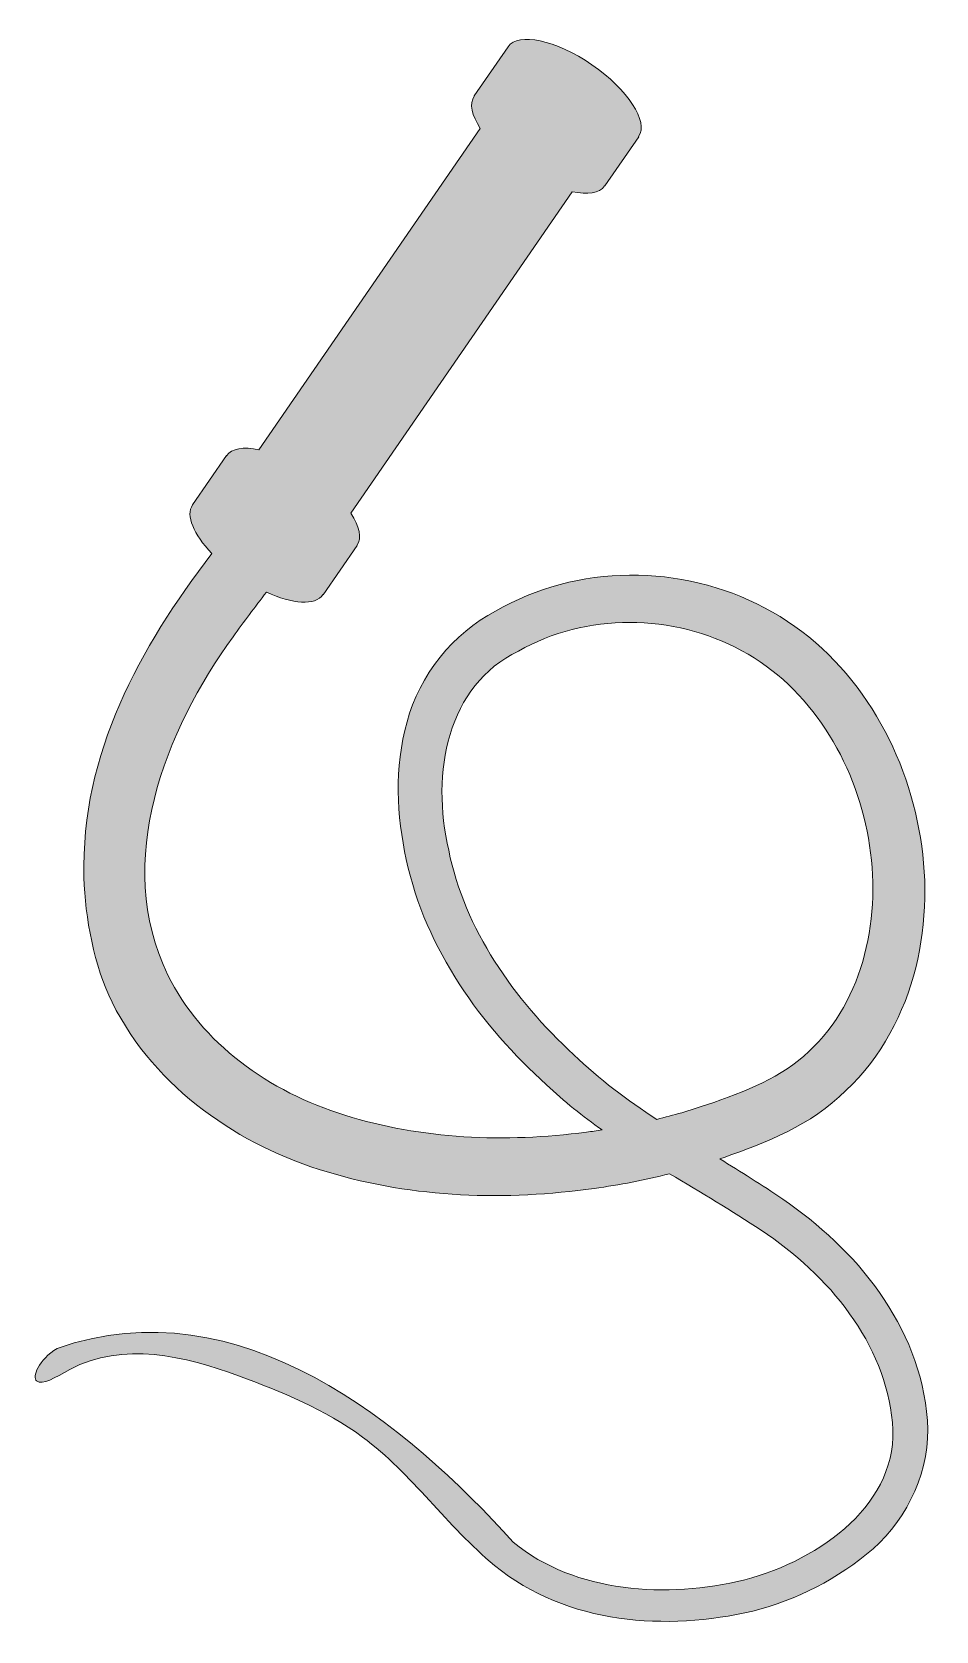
# Model space of a CAD drawing. Header units: inches. Extents: x 0 to 58, y -1 to 102.
import ezdxf

# ---------------------------------------------------------------- set-up
doc = ezdxf.new("R2010")
doc.units = ezdxf.units.IN
doc.header["$MEASUREMENT"] = 0
doc.layers.add('Layer 1', color=7, linetype='Continuous')

msp = doc.modelspace()

# ---------------------------------------------------------------- hatches: boundary and pattern name
at = {"layer": 'Layer 1', "true_color": 0xc1272f}
h = msp.add_hatch(color=242, dxfattribs=at)
h.dxf.hatch_style = 2
edge = h.paths.add_edge_path()
edge.add_spline(control_points=[(47.98, 27.12), (46.64, 28.03), (45.28, 28.88), (43.94, 29.7), (44.03, 29.74), (44.13, 29.76), (44.22, 29.8), (46.84, 30.73), (49.78, 31.84), (52.04, 34.09), (56.63, 38.48), (57.82, 45.14), (56.72, 50.88), (55.65, 56.65), (52.25, 62.24), (46.81, 65.1), (41.51, 67.92), (34.77, 67.93), (29.55, 64.88), (26.84, 63.48), (24.65, 60.75), (23.87, 57.77), (23.03, 54.8), (23.2, 51.75), (23.82, 48.92), (25.06, 43.15), (28.64, 38.23), (32.82, 34.46), (33.94, 33.39), (35.15, 32.44), (36.39, 31.56), (36.05, 31.51), (35.72, 31.46), (35.38, 31.42), (30.17, 30.73), (24.77, 30.97), (19.88, 32.51), (15.01, 34), (10.64, 37.15), (8.52, 41.51), (4.97, 48.77), (8.35, 57.23), (12.7, 63.24), (13.39, 64.2), (14.11, 65.15), (14.84, 66.1), (16.51, 65.33), (17.98, 65.22), (18.47, 65.94), (18.47, 65.94), (18.48, 65.93), (18.48, 65.93), (18.48, 65.93), (20.66, 69.09), (20.66, 69.09), (20.66, 69.09), (20.65, 69.1), (20.65, 69.1), (20.98, 69.57), (20.81, 70.33), (20.26, 71.17), (20.26, 71.17), (34.47, 91.82), (34.47, 91.82), (35.45, 91.61), (36.22, 91.72), (36.55, 92.19), (36.55, 92.19), (36.56, 92.19), (36.56, 92.19), (36.56, 92.19), (38.74, 95.35), (38.74, 95.35), (38.74, 95.35), (38.73, 95.36), (38.73, 95.36), (39.39, 96.31), (38.05, 98.38), (35.73, 99.97), (33.42, 101.56), (31.01, 102.08), (30.35, 101.12), (30.35, 101.12), (30.35, 101.13), (30.35, 101.13), (30.35, 101.13), (28.17, 97.97), (28.17, 97.97), (28.17, 97.97), (28.18, 97.96), (28.18, 97.96), (27.85, 97.48), (28.02, 96.72), (28.57, 95.88), (28.57, 95.88), (14.36, 75.24), (14.36, 75.24), (13.38, 75.45), (12.61, 75.34), (12.28, 74.86), (12.28, 74.86), (12.27, 74.87), (12.27, 74.87), (12.27, 74.87), (10.09, 71.71), (10.09, 71.71), (10.09, 71.71), (10.1, 71.7), (10.1, 71.7), (9.64, 71.03), (10.17, 69.81), (11.33, 68.59), (6.71, 62.47), (2.93, 55.81), (3.13, 47.78), (3.2, 45.18), (3.78, 42.11), (4.93, 39.76), (7.73, 34.17), (13.17, 30.52), (18.74, 28.87), (24.36, 27.17), (30.23, 27.01), (35.88, 27.81), (37.51, 28.03), (39.12, 28.34), (40.72, 28.75), (42.73, 27.53), (44.73, 26.37), (46.59, 25.12), (50.96, 22.25), (54.56, 17.82), (55.02, 12.77), (55.51, 7.64), (50.46, 3.97), (45.54, 2.67), (40.53, 1.46), (34.7, 1.8), (30.68, 5.08), (23.93, 12.59), (13.13, 21.67), (1.41, 17.53), (0.2, 16.81), (-0.21, 15.67), (0.09, 15.45), (0.46, 15.14), (1.27, 15.65), (2.22, 16.18), (5.62, 18), (9.64, 17.03), (13.05, 15.77), (15.83, 14.75), (18.61, 13.61), (21, 11.84), (24.2, 9.48), (26.43, 6.1), (29.49, 3.59), (34.15, -0.23), (40.54, -0.62), (46.06, 0.66), (48.87, 1.39), (51.53, 2.72), (53.79, 4.67), (56.03, 6.65), (57.5, 9.81), (57.27, 12.9), (56.8, 19.04), (52.62, 23.95), (47.98, 27.12)], knot_values=[0, 0, 0, 0, 1, 1, 1, 2, 2, 2, 3, 3, 3, 4, 4, 4, 5, 5, 5, 6, 6, 6, 7, 7, 7, 8, 8, 8, 9, 9, 9, 10, 10, 10, 11, 11, 11, 12, 12, 12, 13, 13, 13, 14, 14, 14, 15, 15, 15, 16, 16, 16, 17, 17, 17, 18, 18, 18, 19, 19, 19, 20, 20, 20, 21, 21, 21, 22, 22, 22, 23, 23, 23, 24, 24, 24, 25, 25, 25, 26, 26, 26, 27, 27, 27, 28, 28, 28, 29, 29, 29, 30, 30, 30, 31, 31, 31, 32, 32, 32, 33, 33, 33, 34, 34, 34, 35, 35, 35, 36, 36, 36, 37, 37, 37, 38, 38, 38, 39, 39, 39, 40, 40, 40, 41, 41, 41, 42, 42, 42, 43, 43, 43, 44, 44, 44, 45, 45, 45, 46, 46, 46, 47, 47, 47, 48, 48, 48, 49, 49, 49, 50, 50, 50, 51, 51, 51, 52, 52, 52, 53, 53, 53, 54, 54, 54, 55, 55, 55, 56, 56, 56, 56], degree=3, periodic=1)
edge = h.paths.add_edge_path()
edge.add_spline(control_points=[(39.89, 32.24), (38, 33.49), (36.2, 34.81), (34.58, 36.38), (30.69, 39.98), (27.57, 44.44), (26.54, 49.52), (25.38, 54.5), (26.46, 60.14), (31.01, 62.31), (35.34, 64.79), (40.96, 64.73), (45.35, 62.34), (49.72, 60), (52.61, 55.26), (53.48, 50.29), (54.37, 45.34), (53.21, 39.88), (49.65, 36.61), (47.97, 34.93), (45.6, 34.04), (43.08, 33.17), (42.03, 32.81), (40.97, 32.51), (39.89, 32.24)], knot_values=[0, 0, 0, 0, 1, 1, 1, 2, 2, 2, 3, 3, 3, 4, 4, 4, 5, 5, 5, 6, 6, 6, 7, 7, 7, 8, 8, 8, 8], degree=3, periodic=1)

# ---------------------------------------------------------------- linework, layer by layer
at = {"layer": 'Layer 1', "lineweight": 0}
for points, knots in [([(47.98, 27.12), (46.64, 28.03), (45.28, 28.88), (43.94, 29.7), (44.03, 29.74), (44.13, 29.76), (44.22, 29.8), (46.84, 30.73), (49.78, 31.84), (52.04, 34.09), (56.63, 38.48), (57.82, 45.14), (56.72, 50.88), (55.65, 56.65), (52.25, 62.24), (46.81, 65.1), (41.51, 67.92), (34.77, 67.93), (29.55, 64.88), (26.84, 63.48), (24.65, 60.75), (23.87, 57.77), (23.03, 54.8), (23.2, 51.75), (23.82, 48.92), (25.06, 43.15), (28.64, 38.23), (32.82, 34.46), (33.94, 33.39), (35.15, 32.44), (36.39, 31.56), (36.05, 31.51), (35.72, 31.46), (35.38, 31.42), (30.17, 30.73), (24.77, 30.97), (19.88, 32.51), (15.01, 34), (10.64, 37.15), (8.52, 41.51), (4.97, 48.77), (8.35, 57.23), (12.7, 63.24), (13.39, 64.2), (14.11, 65.15), (14.84, 66.1), (16.51, 65.33), (17.98, 65.22), (18.47, 65.94), (18.47, 65.94), (18.48, 65.93), (18.48, 65.93), (18.48, 65.93), (20.66, 69.09), (20.66, 69.09), (20.66, 69.09), (20.65, 69.1), (20.65, 69.1), (20.98, 69.57), (20.81, 70.33), (20.26, 71.17), (20.26, 71.17), (34.47, 91.82), (34.47, 91.82), (35.45, 91.61), (36.22, 91.72), (36.55, 92.19), (36.55, 92.19), (36.56, 92.19), (36.56, 92.19), (36.56, 92.19), (38.74, 95.35), (38.74, 95.35), (38.74, 95.35), (38.73, 95.36), (38.73, 95.36), (39.39, 96.31), (38.05, 98.38), (35.73, 99.97), (33.42, 101.56), (31.01, 102.08), (30.35, 101.12), (30.35, 101.12), (30.35, 101.13), (30.35, 101.13), (30.35, 101.13), (28.17, 97.97), (28.17, 97.97), (28.17, 97.97), (28.18, 97.96), (28.18, 97.96), (27.85, 97.48), (28.02, 96.72), (28.57, 95.88), (28.57, 95.88), (14.36, 75.24), (14.36, 75.24), (13.38, 75.45), (12.61, 75.34), (12.28, 74.86), (12.28, 74.86), (12.27, 74.87), (12.27, 74.87), (12.27, 74.87), (10.09, 71.71), (10.09, 71.71), (10.09, 71.71), (10.1, 71.7), (10.1, 71.7), (9.64, 71.03), (10.17, 69.81), (11.33, 68.59), (6.71, 62.47), (2.93, 55.81), (3.13, 47.78), (3.2, 45.18), (3.78, 42.11), (4.93, 39.76), (7.73, 34.17), (13.17, 30.52), (18.74, 28.87), (24.36, 27.17), (30.23, 27.01), (35.88, 27.81), (37.51, 28.03), (39.12, 28.34), (40.72, 28.75), (42.73, 27.53), (44.73, 26.37), (46.59, 25.12), (50.96, 22.25), (54.56, 17.82), (55.02, 12.77), (55.51, 7.64), (50.46, 3.97), (45.54, 2.67), (40.53, 1.46), (34.7, 1.8), (30.68, 5.08), (23.93, 12.59), (13.13, 21.67), (1.41, 17.53), (0.2, 16.81), (-0.21, 15.67), (0.09, 15.45), (0.46, 15.14), (1.27, 15.65), (2.22, 16.18), (5.62, 18), (9.64, 17.03), (13.05, 15.77), (15.83, 14.75), (18.61, 13.61), (21, 11.84), (24.2, 9.48), (26.43, 6.1), (29.49, 3.59), (34.15, -0.23), (40.54, -0.62), (46.06, 0.66), (48.87, 1.39), (51.53, 2.72), (53.79, 4.67), (56.03, 6.65), (57.5, 9.81), (57.27, 12.9), (56.8, 19.04), (52.62, 23.95), (47.98, 27.12)], [0, 0, 0, 0, 1, 1, 1, 2, 2, 2, 3, 3, 3, 4, 4, 4, 5, 5, 5, 6, 6, 6, 7, 7, 7, 8, 8, 8, 9, 9, 9, 10, 10, 10, 11, 11, 11, 12, 12, 12, 13, 13, 13, 14, 14, 14, 15, 15, 15, 16, 16, 16, 17, 17, 17, 18, 18, 18, 19, 19, 19, 20, 20, 20, 21, 21, 21, 22, 22, 22, 23, 23, 23, 24, 24, 24, 25, 25, 25, 26, 26, 26, 27, 27, 27, 28, 28, 28, 29, 29, 29, 30, 30, 30, 31, 31, 31, 32, 32, 32, 33, 33, 33, 34, 34, 34, 35, 35, 35, 36, 36, 36, 37, 37, 37, 38, 38, 38, 39, 39, 39, 40, 40, 40, 41, 41, 41, 42, 42, 42, 43, 43, 43, 44, 44, 44, 45, 45, 45, 46, 46, 46, 47, 47, 47, 48, 48, 48, 49, 49, 49, 50, 50, 50, 51, 51, 51, 52, 52, 52, 53, 53, 53, 54, 54, 54, 55, 55, 55, 56, 56, 56, 56]), ([(39.89, 32.24), (38, 33.49), (36.2, 34.81), (34.58, 36.38), (30.69, 39.98), (27.57, 44.44), (26.54, 49.52), (25.38, 54.5), (26.46, 60.14), (31.01, 62.31), (35.34, 64.79), (40.96, 64.73), (45.35, 62.34), (49.72, 60), (52.61, 55.26), (53.48, 50.29), (54.37, 45.34), (53.21, 39.88), (49.65, 36.61), (47.97, 34.93), (45.6, 34.04), (43.08, 33.17), (42.03, 32.81), (40.97, 32.51), (39.89, 32.24)], [0, 0, 0, 0, 1, 1, 1, 2, 2, 2, 3, 3, 3, 4, 4, 4, 5, 5, 5, 6, 6, 6, 7, 7, 7, 8, 8, 8, 8])]:
    msp.add_open_spline(points, degree=3, knots=knots, dxfattribs=at)

doc.saveas('drawing.dxf')
